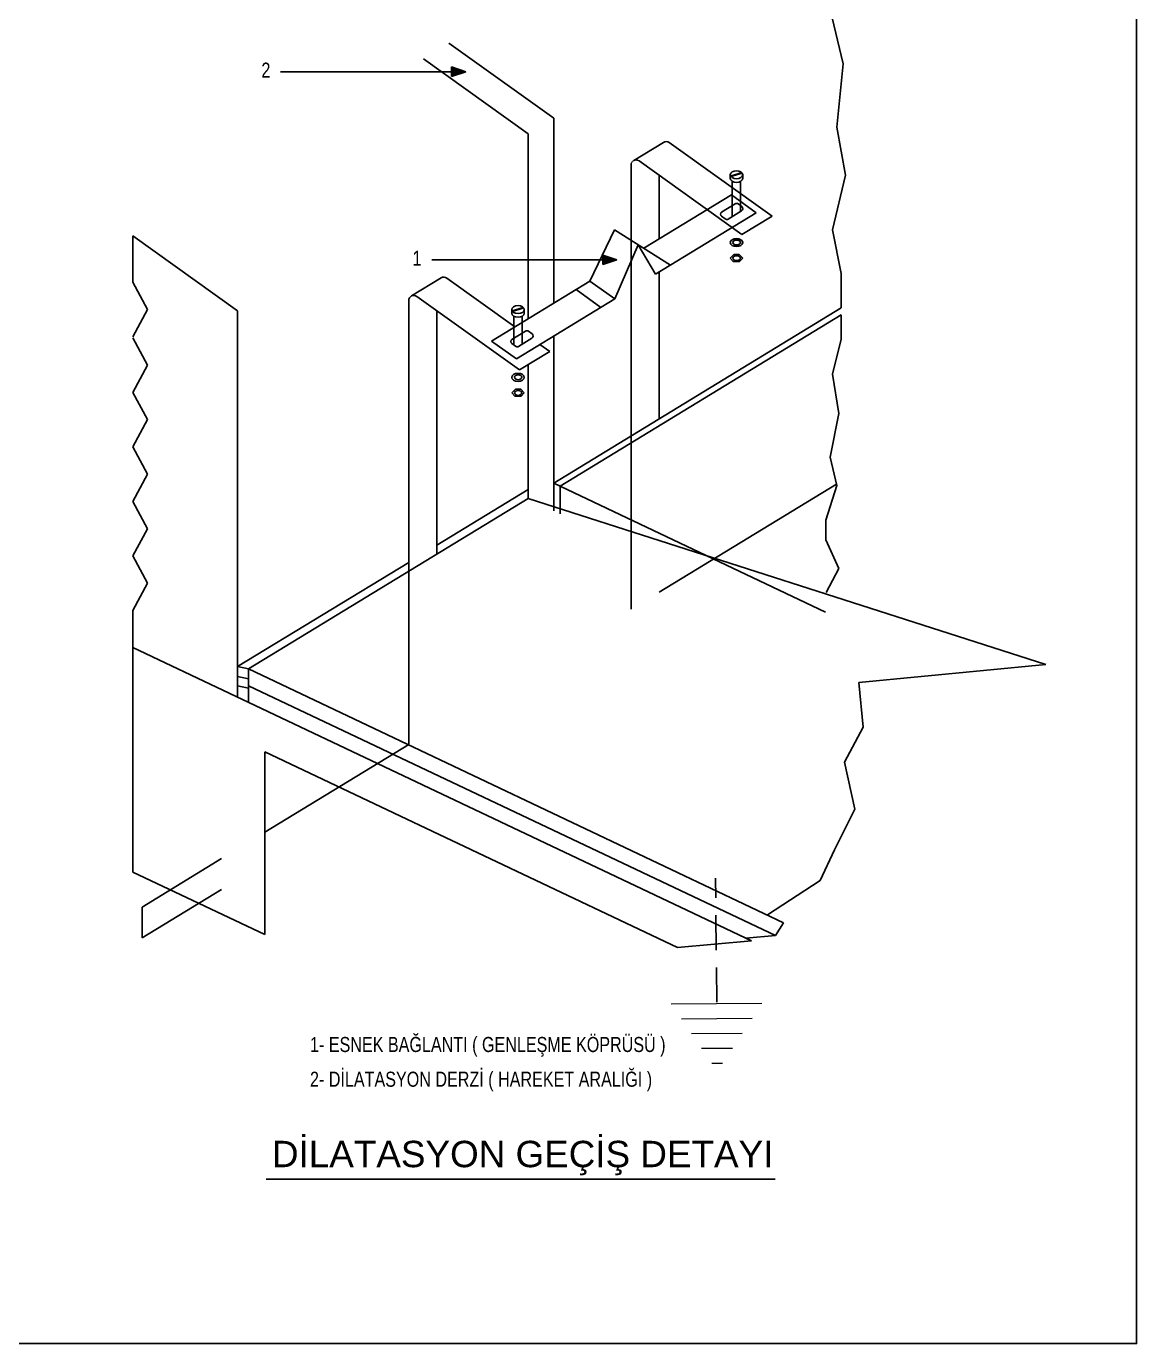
# Model space of a CAD drawing. Header units: millimetres. Extents: x 890 to 10034, y 874 to 4550.
# Drawn here: x 3465.2 to 3870.6, y 1656.1 to 2136.9 of the extents above; entities that cross this region are included whole.
import ezdxf

# ---------------------------------------------------------------- set-up
doc = ezdxf.new("R2010")
doc.units = ezdxf.units.MM
for name, pattern in [('DASHED', [19.05, 12.7, -6.35]), ('HIDDEN', [0.375, 0.25, -0.125]), ('SOLID_LINE', [0])]:
    doc.linetypes.add(name, pattern=pattern)
for name, color, linetype in [('AHAT', 3, 'Continuous'), ('MIMARI', 2, 'SOLID_LINE'), ('topraklama', 3, 'DASHED'), ('YAZI', 8, 'Continuous')]:
    doc.layers.add(name, color=color, linetype=linetype)
doc.layers.add('SEMBOL', color=3, linetype='Continuous', lineweight=18)
doc.styles.add('2', font='wturkce.shx', dxfattribs={"height": 0.2})
doc.styles.add('STYLE1', font='arial.ttf')

# ---------------------------------------------------------------- blocks, each defined once
blk = doc.blocks.new('Topraklama')
at = {"layer": 'SEMBOL'}
for p, q in [((-18.29, 0), (18.29, 0)), ((-14.26, -6), (14.26, -6)), ((-10.24, -12), (10.24, -12)), ((-6.21, -18), (6.21, -18)), ((-2.19, -24), (2.19, -24))]:
    blk.add_line(p, q, dxfattribs=at)

msp = doc.modelspace()

# ---------------------------------------------------------------- hatches: boundary and pattern name
at = {"layer": 'MIMARI', "linetype": 'Continuous'}
for points in [[(3620.46, 2122.05), (3620.46, 2118.58), (3625.66, 2120.32)], [(3675.65, 2053.41), (3675.65, 2049.94), (3680.84, 2051.67)]]:
    msp.add_hatch(color=256, dxfattribs=at).paths.add_polyline_path(points)

# ---------------------------------------------------------------- linework, layer by layer
at = {"layer": 'AHAT', "linetype": 'Continuous'}
for p, q in [((3687.02, 2087.9), (3697.88, 2094.52)), ((3737.47, 2067.62), (3699.9, 2094.44)), ((3726.49, 2060.94), (3688.92, 2087.76)), ((3686.02, 1993.62), (3686.02, 2086.27)), ((3696.29, 2059.3), (3696.29, 2082.51)), ((3722.22, 2082.7), (3722.22, 2081.38)), ((3722.34, 2082.23), (3726.41, 2083.49)), ((3722.46, 2082.05), (3726.56, 2083.32)), ((3726.78, 2082.7), (3726.78, 2081.38)), ((3722.91, 2067.44), (3722.91, 2080.37)), ((3726.01, 2069.33), (3726.01, 2080.3)), ((3690.64, 2055.86), (3722.62, 2075.34)), ((3719.08, 2069.07), (3724.05, 2072.1)), ((3731.73, 2068.84), (3722.62, 2075.34)), ((3694.89, 2046.4), (3731.73, 2068.84)), ((3720.4, 2066.56), (3719.03, 2067.55)), ((3721.41, 2066.53), (3726.37, 2069.55)), ((3726.43, 2071.08), (3725.06, 2072.06)), ((3726.49, 2060.94), (3737.47, 2067.62)), ((3671, 2043.89), (3679.92, 2062.64)), ((3679.92, 2062.64), (3700.34, 2049.72)), ((3688.58, 2057.16), (3680.1, 2037.39)), ((3688.58, 2057.16), (3694.89, 2046.4)), ((3722.22, 2052.29), (3723.54, 2053.62)), ((3723.54, 2053.62), (3725.46, 2053.62)), ((3725.46, 2053.62), (3726.78, 2052.29)), ((3722.22, 2052.29), (3723.29, 2051.06)), ((3723.29, 2051.06), (3725.58, 2051.06)), ((3726.78, 2052.29), (3725.58, 2051.06)), ((3605.84, 2038.46), (3616.71, 2045.08)), ((3643.63, 2027.22), (3618.73, 2045)), ((3635.03, 2021.98), (3671, 2043.89)), ((3680.1, 2037.39), (3671, 2043.89)), ((3696.29, 1993.62), (3696.29, 2047.25)), ((3675.01, 2034.29), (3665.91, 2040.79)), ((3604.85, 1944.18), (3604.85, 2036.83)), ((3645.32, 2011.5), (3607.75, 2038.32)), ((3642.59, 2033.03), (3646.66, 2034.29)), ((3642.7, 2032.85), (3646.81, 2034.12)), ((3644.13, 2015.48), (3680.1, 2037.39)), ((3615.11, 1944.18), (3615.11, 2033.07)), ((3642.47, 2033.5), (3642.47, 2032.18)), ((3643.16, 2020.58), (3643.16, 2031.17)), ((3646.25, 2020.9), (3646.25, 2031.1)), ((3647.03, 2033.5), (3647.03, 2032.18)), ((3642.53, 2022.6), (3647.49, 2025.62)), ((3649.88, 2024.6), (3648.5, 2025.58)), ((3644.13, 2015.48), (3635.03, 2021.98)), ((3643.85, 2020.09), (3642.47, 2021.07)), ((3644.86, 2020.05), (3649.82, 2023.07)), ((3656.29, 2018.18), (3652.73, 2020.72)), ((3645.32, 2011.5), (3656.29, 2018.18)), ((3642.47, 2003.09), (3643.79, 2004.42)), ((3642.47, 2003.09), (3643.54, 2001.86)), ((3643.54, 2001.86), (3645.83, 2001.86)), ((3643.79, 2004.42), (3645.71, 2004.42)), ((3645.71, 2004.42), (3647.03, 2003.09)), ((3647.03, 2003.09), (3645.83, 2001.86)), ((3507.49, 1815.44), (3536.49, 1833.1)), ((3507.49, 1804.18), (3536.49, 1821.85)), ((3507.49, 1815.44), (3507.49, 1804.18)), ((3552.79, 1716.07), (3738.67, 1716.07))]:
    msp.add_line(p, q, dxfattribs=at)
at = {"layer": 'AHAT', "linetype": 'DASHED', "ltscale": 100}
for p, q in [((3686.02, 1924.17), (3686.02, 1993.62)), ((3696.29, 1930.42), (3760.98, 1969.83)), ((3604.85, 1874.73), (3604.85, 1944.18)), ((3552.3, 1842.73), (3604.85, 1874.73))]:
    msp.add_line(p, q, dxfattribs=at)
at = {"layer": 'AHAT', "linetype": 'Continuous'}
for centre, radius, start, end in [((3698.84, 2092.95), 1.83, 54.4707, 121.3437), ((3724.52, 2071.31), 0.917, 54.4707, 121.3437), ((3719.56, 2068.29), 0.917, 121.3437, 234.4707), ((3725.9, 2070.33), 0.917, 301.3437, 54.4707), ((3720.93, 2067.31), 0.917, 234.4707, 301.3437), ((3617.66, 2043.51), 1.83, 54.4707, 121.3437), ((3606.68, 2036.83), 1.83, 54.4707, 180), ((3647.97, 2024.84), 0.917, 54.4707, 121.3437), ((3649.34, 2023.86), 0.917, 301.3437, 54.4707), ((3643.01, 2021.81), 0.917, 121.3437, 234.4707), ((3644.38, 2020.83), 0.917, 234.4707, 301.3437)]:
    msp.add_arc(centre, radius, start, end, dxfattribs=at)
at = {"layer": 'AHAT', "linetype": 'HIDDEN'}
msp.add_arc((3687.86, 2086.27), 1.83, 54.4707, 180, dxfattribs=at)
at = {"layer": 'AHAT', "linetype": 'Continuous'}
for centre, major_axis in [((3724.5, 2082.7), (-2.28, 0)), ((3724.5, 2057.96), (-2.28, 0)), ((3724.55, 2057.99), (-1.37, 0)), ((3724.55, 2052.27), (-1.37, 0)), ((3644.75, 2033.5), (-2.28, 0)), ((3644.75, 2008.76), (-2.28, 0)), ((3644.79, 2008.79), (-1.37, 0)), ((3644.79, 2003.07), (-1.37, 0))]:
    msp.add_ellipse(centre, major_axis=major_axis, ratio=0.641247, dxfattribs=at)
for centre in [(3724.5, 2081.38), (3644.75, 2032.18)]:
    msp.add_ellipse(centre, major_axis=(2.28, 0), ratio=0.641247, start_param=3.141593, end_param=6.283185, dxfattribs=at)
at = {"layer": 'MIMARI', "linetype": 'Continuous'}
for p, q in [((3763.49, 2123.13), (3758.71, 2143.06)), ((3657.76, 2103.33), (3619.48, 2130.67)), ((3648.46, 2097.67), (3610.18, 2125)), ((3625.66, 2120.32), (3558.08, 2120.32)), ((3625.66, 2120.32), (3620.46, 2122.05)), ((3620.46, 2122.05), (3620.46, 2118.58)), ((3625.66, 2120.32), (3620.46, 2118.58)), ((3761.1, 2100.02), (3763.49, 2123.13)), ((3657.76, 2035.83), (3657.76, 2103.33)), ((3648.46, 2030.17), (3648.46, 2097.67)), ((3764.29, 2082.49), (3761.1, 2100.02)), ((3759.5, 2062.56), (3764.29, 2082.49)), ((3762.69, 2046.63), (3759.5, 2062.56)), ((3504.1, 2043.46), (3504.1, 2060.4)), ((3542.38, 2033.06), (3504.1, 2060.4)), ((3680.84, 2051.67), (3675.65, 2053.41)), ((3675.65, 2053.41), (3675.65, 2049.94)), ((3680.84, 2051.67), (3613.27, 2051.67)), ((3680.84, 2051.67), (3675.65, 2049.94)), ((3504.1, 2043.46), (3509.49, 2033.51)), ((3762.69, 2034.07), (3762.69, 2046.63)), ((3657.76, 1970.16), (3762.69, 2034.07)), ((3504.1, 2023.55), (3509.49, 2033.51)), ((3542.38, 1892.04), (3542.38, 2033.06)), ((3660.11, 1969.04), (3762.69, 2031.52)), ((3762.69, 2029.89), (3762.69, 2031.52)), ((3762.69, 2022.72), (3762.69, 2029.89)), ((3504.1, 2023.2), (3509.49, 2013.24)), ((3657.76, 1960.08), (3657.76, 2023.79)), ((3759.5, 2009.97), (3762.69, 2022.72)), ((3504.1, 2003.29), (3509.49, 2013.24)), ((3648.46, 1964.49), (3648.46, 2013.41)), ((3761.9, 1995.62), (3759.5, 2009.97)), ((3504.1, 2003.29), (3509.49, 1993.33)), ((3758.71, 1979.68), (3761.9, 1995.62)), ((3504.1, 1983.38), (3509.49, 1993.33)), ((3504.1, 1983.38), (3509.49, 1973.42)), ((3761.1, 1969.32), (3758.71, 1979.68)), ((3504.1, 1963.47), (3509.49, 1973.42)), ((3615.11, 1947.49), (3648.46, 1967.8)), ((3657.76, 1970.16), (3756.98, 1923.12)), ((3660.11, 1958.97), (3660.11, 1969.04)), ((3757.11, 1956.61), (3761.1, 1969.32)), ((3504.1, 1963.47), (3509.49, 1953.51)), ((3546.38, 1902.32), (3648.46, 1964.49)), ((3648.46, 1964.49), (3837.37, 1903.93)), ((3504.1, 1943.56), (3509.49, 1953.51)), ((3757.11, 1949.4), (3757.11, 1956.61)), ((3761.9, 1939.04), (3757.11, 1949.4)), ((3504.1, 1943.56), (3509.49, 1933.6)), ((3542.38, 1903.19), (3604.85, 1941.24)), ((3757.29, 1930.22), (3761.9, 1939.04)), ((3504.1, 1923.65), (3509.49, 1933.6)), ((3504.1, 1828.22), (3504.1, 1923.65)), ((3504.1, 1910.18), (3729.93, 1803.13)), ((3769.21, 1897.45), (3837.37, 1903.93)), ((3542.38, 1903.19), (3546.38, 1902.32)), ((3542.38, 1899.54), (3546.38, 1898.67)), ((3546.38, 1890.14), (3546.38, 1902.32)), ((3546.38, 1902.32), (3741.68, 1809.73)), ((3542.38, 1896.18), (3546.38, 1895.3)), ((3546.38, 1896.23), (3738.68, 1805.06)), ((3770.7, 1881.04), (3769.21, 1897.45)), ((3763.98, 1868.36), (3770.7, 1881.04)), ((3552.3, 1805.37), (3552.3, 1872.11)), ((3552.3, 1872.11), (3702.99, 1800.68)), ((3767.71, 1851.2), (3763.98, 1868.36)), ((3760.25, 1836.28), (3767.71, 1851.2)), ((3755.03, 1825.09), (3760.25, 1836.28)), ((3504.1, 1828.22), (3552.3, 1805.37)), ((3735.76, 1812.54), (3755.03, 1825.09)), ((3738.68, 1805.06), (3741.68, 1809.73)), ((3702.99, 1800.68), (3729.93, 1803.13)), ((3727.91, 1804.08), (3738.68, 1805.06))]:
    msp.add_line(p, q, dxfattribs=at)
at = {"layer": 'topraklama'}
msp.add_line((3717.27, 1780.71), (3716.88, 1825.98), dxfattribs=at)
at = {"layer": 'YAZI'}
msp.add_lwpolyline([(3457, 2211.22), (3870.58, 2211.22), (3870.58, 1656.1), (3457, 1656.1)], close=True, dxfattribs=at)

# ---------------------------------------------------------------- block references
at = {"layer": 'SEMBOL', "xscale": 0.9054109590339389, "yscale": 0.9054109590339389, "zscale": 0.9054109590339389, "rotation": 0.4934399561788}
msp.add_blockref('Topraklama', (3717.23, 1780.23), dxfattribs=at)

# ---------------------------------------------------------------- texts
at = {"layer": 'YAZI', "linetype": 'Continuous', "style": '2', "width": 0.8}
for s, height, p in [('2', 5.5, (3551.05, 2118.14)), ('1', 5.5, (3606.23, 2049.5)), ('1- ESNEK BAĞLANTI ( GENLEŞME KÖPRÜSÜ )', 5.5004, (3568.79, 1762.53)), ('2- DİLATASYON DERZİ ( HAREKET ARALIĞI )', 5.5004, (3568.79, 1749.86))]:
    msp.add_text(s, height=height, dxfattribs=at).set_placement(p)
at = {"layer": 'YAZI', "style": 'STYLE1'}
msp.add_text('DİLATASYON GEÇİŞ DETAYI', height=9.6257, dxfattribs=at).set_placement((3554.91, 1720.5))

doc.saveas('drawing.dxf')
